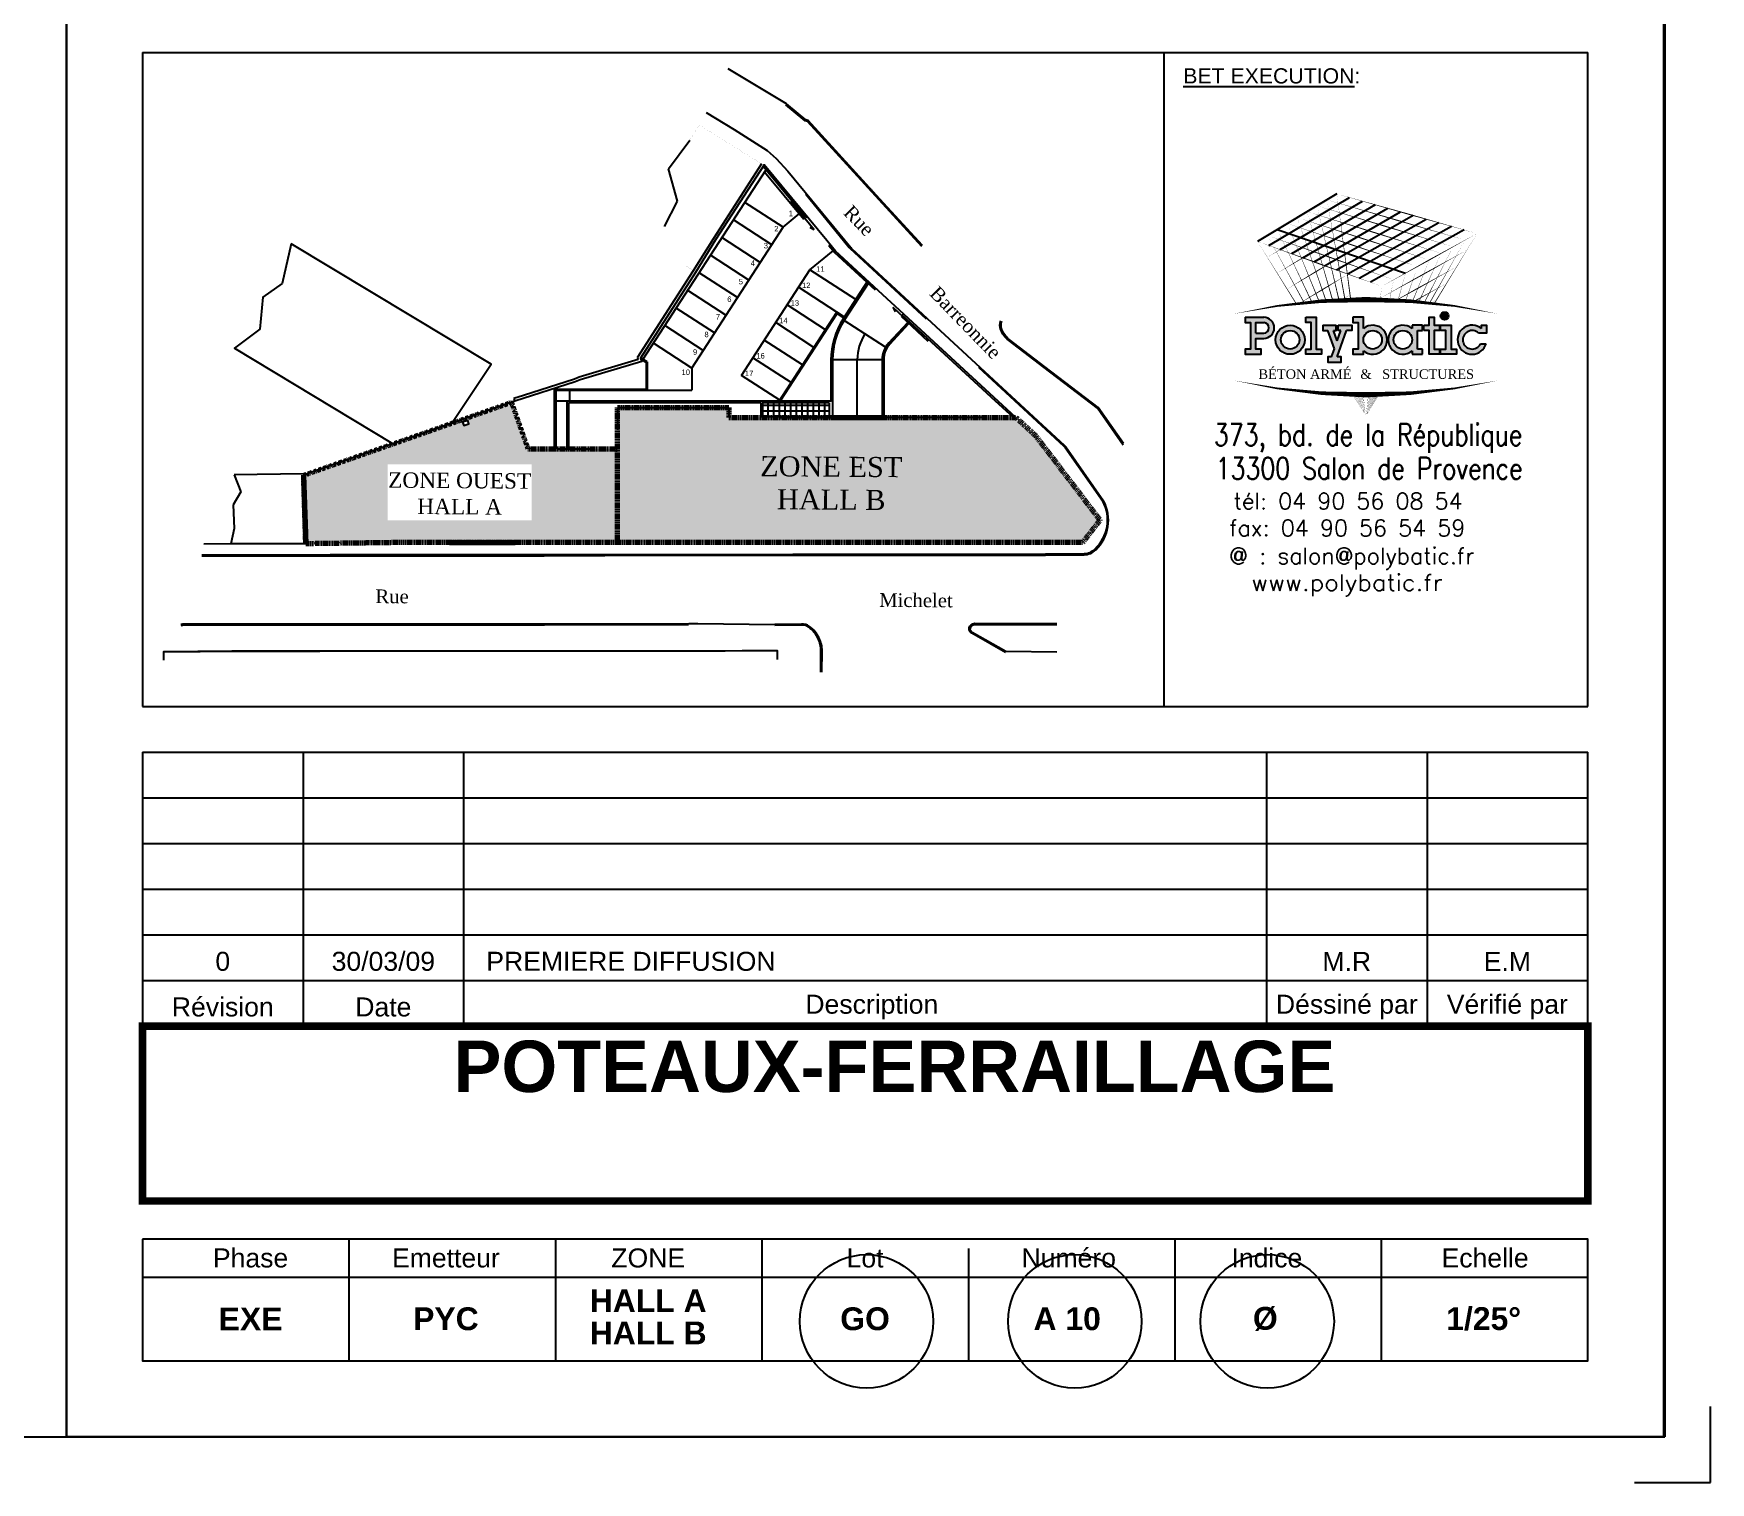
# Model space of a CAD drawing. Extents: x -12912 to 27386, y 1818 to 8189.
# Drawn here: x -11912.3 to -11516.5, y 3476.9 to 3818.9 of the extents above; entities that cross this region are included whole.
import ezdxf
from ezdxf.enums import TextEntityAlignment as Align

# ---------------------------------------------------------------- set-up
doc = ezdxf.new("R2010")
doc.units = 0
doc.header["$MEASUREMENT"] = 0
doc.linetypes.add('STRICHPUNKT2_S11', pattern=[0.9, 0.7, -0.1, 0, -0.1])
doc.layers.get('0').update_dxf_attribs({"linetype": 'CONTINUOUS'})
for name, color, linetype in [('g-bati', 9, 'CONTINUOUS'), ('g-cl', 6, 'CONTINUOUS'), ('g-gov', 1, 'CONTINUOUS'), ('g-gov bis', 1, 'CONTINUOUS'), ('g-tx', 7, 'CONTINUOUS'), ('GO-BÉTON-VU', 7, 'CONTINUOUS'), ('POLY-STR-CARTOUCHE', 7, 'CONTINUOUS'), ('PYC-GO-CARTOUCHE', 7, 'CONTINUOUS'), ('STR_POTEAUX', 1, 'CONTINUOUS'), ('T_bati', 7, 'CONTINUOUS'), ('T_LIN', 1, 'CONTINUOUS'), ('T_txt', 7, 'CONTINUOUS')]:
    doc.layers.add(name, color=color, linetype=linetype)
doc.layers.add('STR_AXES', color=4, linetype='STRICHPUNKT2_S11', lineweight=25)
doc.layers.add('STR_VOILES', color=6, linetype='CONTINUOUS', lineweight=70)
doc.styles.add('ARIAL', font='ARIAL.TTF')
doc.styles.add('POLYBATIC', font='TIMES.TTF')
doc.styles.add('SIMPLEX', font='SIMPLEX.SHX')
doc.styles.add('TimesNR', font='TIMES.TTF', dxfattribs={"oblique": 0.009})

# ---------------------------------------------------------------- blocks, each defined once
blk = doc.blocks.new('A$C492E529B')
h = blk.add_hatch(color=256)
h.paths.add_polyline_path([(-1.983, 0.1), (-2.083, 0.1), (-2.083, 0.3), (-1.933, 0.3, 1), (-1.933, 0.7), (-2.283, 0.7), (-2.283, 0.6), (-2.183, 0.6), (-2.183, 0.1), (-2.283, 0.1), (-2.283, 0), (-1.983, 0)])
h.paths.add_polyline_path([(-2.083, 0.4), (-2.083, 0.6), (-1.933, 0.6, -1), (-1.933, 0.4)], flags=16)
for color, points in [(256, [(-0.938, 0.7), (-1.138, 0.7), (-1.138, 0.6), (-1.038, 0.6), (-1.038, 0.1), (-1.138, 0.1), (-1.138, 0), (-0.838, 0), (-0.838, 0.1), (-0.938, 0.1)]), (256, [(1.393, 0.55), (1.292, 0.55), (1.292, 0.7), (1.193, 0.7), (1.193, 0.55), (1.093, 0.55), (1.093, 0.45), (1.193, 0.45), (1.193, 0), (1.393, 0), (1.393, 0.1), (1.292, 0.1), (1.292, 0.45), (1.393, 0.45)]), (140, [(1.413, 0.725, 1), (1.563, 0.725, 1)]), (256, [(-0.367, 0.45), (-0.268, 0.45), (-0.268, 0.55), (-0.523, 0.55), (-0.523, 0.45), (-0.473, 0.45), (-0.543, 0.253), (-0.612, 0.45), (-0.562, 0.45), (-0.562, 0.55), (-0.818, 0.55), (-0.818, 0.45), (-0.718, 0.45), (-0.595, 0.101), (-0.648, -0.05), (-0.718, -0.05), (-0.718, -0.15), (-0.468, -0.15), (-0.468, -0.05), (-0.543, -0.05)]), (256, [(1.613, 0.55), (1.413, 0.55), (1.413, 0.45), (1.513, 0.45), (1.513, 0.1), (1.413, 0.1), (1.413, 0), (1.712, 0), (1.712, 0.1), (1.613, 0.1)]), (256, [(2.13, 0.4), (2.283, 0.4), (2.283, 0.55), (2.183, 0.55), (2.183, 0.487, 3.359496), (2.272, 0.2), (2.166, 0.2, -3.125802)])]:
    blk.add_hatch(color=color).paths.add_polyline_path(points)
h = blk.add_hatch(color=256)
h.paths.add_polyline_path([(-0.047, 0.487), (-0.047, 0.7), (-0.248, 0.7), (-0.248, 0.6), (-0.147, 0.6), (-0.147, 0.1), (-0.248, 0.1), (-0.248, 0), (-0.047, 0), (-0.047, 0.063, 2.12132)])
h.paths.add_polyline_path([(-0.047, 0.275, -1), (0.303, 0.275, -1)], flags=16)
h = blk.add_hatch(color=256)
h.paths.add_polyline_path([(-1.158, 0.275, 1), (-1.708, 0.275, 1)])
h.paths.add_polyline_path([(-1.608, 0.275, -1), (-1.258, 0.275, -1)], flags=16)
h = blk.add_hatch(color=256)
h.paths.add_polyline_path([(1.073, 0.1), (0.973, 0.1), (0.973, 0.45), (1.073, 0.45), (1.073, 0.55), (0.873, 0.55), (0.873, 0.487, 2.12132), (0.873, 0.063), (0.873, 0), (1.073, 0)])
h.paths.add_polyline_path([(0.523, 0.275, -1), (0.873, 0.275, -1)], flags=16)
for p, q in [((-0.595, 0.101), (-0.718, 0.45)), ((-0.543, 0.253), (-0.612, 0.45)), ((-0.543, -0.05), (-0.367, 0.45)), ((-0.543, 0.253), (-0.473, 0.45)), ((0.873, 0.55), (0.873, 0.487)), ((1.073, 0.55), (0.873, 0.55)), ((0.973, 0.1), (0.973, 0.45)), ((0.973, 0.45), (1.073, 0.45)), ((1.073, 0.45), (1.073, 0.55)), ((-0.648, -0.05), (-0.595, 0.101)), ((0.873, 0.063), (0.873, 0)), ((1.073, 0.1), (0.973, 0.1)), ((1.073, 0), (1.073, 0.1)), ((2.166, 0.2), (2.272, 0.2)), ((0.873, 0), (1.073, 0))]:
    blk.add_line(p, q)
for points in [[(-2.283, 0.7), (-1.933, 0.7)], [(-2.283, 0.7), (-2.283, 0.6), (-2.183, 0.6), (-2.183, 0.1), (-2.283, 0.1), (-2.283, 0), (-1.983, 0), (-1.983, 0.1), (-2.083, 0.1), (-2.083, 0.3), (-1.933, 0.3)], [(-1.138, 0.7), (-0.938, 0.7), (-0.938, 0.1), (-0.838, 0.1), (-0.838, 0), (-1.138, 0), (-1.138, 0.1), (-1.038, 0.1), (-1.038, 0.6), (-1.138, 0.6), (-1.138, 0.7)], [(-0.248, 0.7), (-0.248, 0.6), (-0.147, 0.6), (-0.147, 0.1), (-0.248, 0.1), (-0.248, 0), (-0.047, 0), (-0.047, 0.063)], [(-0.047, 0.487), (-0.047, 0.7), (-0.248, 0.7)], [(1.093, 0.55), (1.193, 0.55), (1.193, 0.7), (1.292, 0.7), (1.292, 0.55), (1.393, 0.55), (1.393, 0.45), (1.292, 0.45), (1.292, 0.1), (1.393, 0.1), (1.393, 0), (1.193, 0), (1.193, 0.45), (1.093, 0.45)], [(-2.083, 0.4), (-2.083, 0.6), (-1.933, 0.6)], [(-2.083, 0.4), (-1.933, 0.4)], [(-0.818, 0.55), (-0.562, 0.55)], [(-0.818, 0.55), (-0.818, 0.45), (-0.718, 0.45)], [(-0.612, 0.45), (-0.562, 0.45), (-0.562, 0.55)], [(-0.523, 0.55), (-0.268, 0.55), (-0.268, 0.45), (-0.367, 0.45)], [(-0.473, 0.45), (-0.523, 0.45), (-0.523, 0.55)], [(1.093, 0.45), (1.093, 0.55)], [(1.413, 0.45), (1.413, 0.55), (1.613, 0.55), (1.613, 0.1), (1.712, 0.1), (1.712, 0), (1.413, 0), (1.413, 0.1), (1.513, 0.1), (1.513, 0.45), (1.413, 0.45)], [(2.183, 0.487), (2.183, 0.55), (2.283, 0.55), (2.283, 0.4), (2.13, 0.4)], [(-0.648, -0.05), (-0.718, -0.05), (-0.718, -0.15), (-0.468, -0.15), (-0.468, -0.05), (-0.543, -0.05)]]:
    blk.add_lwpolyline(points)
at = {"color": 140}
blk.add_circle((1.488, 0.725), 0.075, dxfattribs=at)
for centre, radius in [((-1.433, 0.275), 0.275), ((-1.433, 0.275), 0.175), ((0.128, 0.275), 0.175), ((0.698, 0.275), 0.175)]:
    blk.add_circle(centre, radius)
for centre, radius, start, end in [((-1.933, 0.5), 0.2, 270, 90), ((-1.933, 0.5), 0.1, 270, 90), ((0.128, 0.275), 0.275, 230.4788, 129.5212), ((0.698, 0.275), 0.275, 50.4788, 309.5212), ((2.008, 0.275), 0.275, 50.4788, 344.1734), ((2.008, 0.275), 0.175, 45.5847, 334.6231)]:
    blk.add_arc(centre, radius, start, end)
blk = doc.blocks.new('POLYBATIC')
at = {"color": 140}
for p, q in [((-0.43, 3.281), (-1.602, 2.578)), ((-1.435, 2.518), (-0.241, 3.228)), ((-1.268, 2.457), (-0.053, 3.175)), ((0.135, 3.121), (-1.101, 2.397)), ((-0.934, 2.337), (0.323, 3.068)), ((-0.767, 2.276), (0.511, 3.015)), ((-1.309, 2.754), (0.586, 2.109)), ((0.7, 2.962), (-0.6, 2.216)), ((-0.433, 2.156), (0.888, 2.908)), ((1.076, 2.855), (-0.266, 2.095)), ((-0.099, 2.035), (1.264, 2.802)), ((1.452, 2.749), (0.067, 1.974))]:
    blk.add_line(p, q, dxfattribs=at)
for points in [[(-1.016, 2.93, 0.0156, 0, 0), (-0.43, 3.281, 0, 0, 0)], [(-0.838, 2.873, 0.0156, 0, 0), (-0.241, 3.228, 0, 0, 0)], [(0.605, 2.988, 0.0156, 0, 0), (-0.43, 3.281, 0, 0, 0)], [(-0.225, 1.716, 0.0149, 0, 0), (-0.43, 3.281, 0, 0, 0)], [(-0.391, 2.983, 0, 0.0156, 0), (-0.923, 2.663, 0, 0, 0)], [(0.122, 2.71, 0.0156, 0, 0), (-0.869, 3.018, 0, 0, 0)], [(-0.491, 1.706, 0.0136, 0, 0), (-0.869, 3.018, 0, 0, 0)], [(0.283, 2.803, 0.0156, 0, 0), (-0.723, 3.105, 0, 0, 0)], [(-0.398, 1.71, 0.014, 0, 0), (-0.723, 3.105, 0, 0, 0)], [(-0.661, 2.816, 0.0156, 0, 0), (-0.053, 3.175, 0, 0, 0)], [(0.444, 2.896, 0.0156, 0, 0), (-0.576, 3.193, 0, 0, 0)], [(-0.309, 1.714, 0.0145, 0, 0), (-0.576, 3.193, 0, 0, 0)], [(-0.483, 2.759, 0.0156, 0, 0), (0.135, 3.121, 0, 0, 0)], [(-0.305, 2.702, 0.0156, 0, 0), (0.323, 3.068, 0, 0, 0)], [(-0.128, 2.646, 0.0156, 0, 0), (0.511, 3.015, 0, 0, 0)], [(1.641, 2.695, 0, 0.0156, 0), (0.605, 2.988, 0, 0, 0)], [(-1.602, 2.578, 0, 0.0156, 0), (-1.016, 2.93, 0, 0, 0)], [(-1.435, 2.518, 0, 0.0156, 0), (-0.838, 2.873, 0, 0, 0)], [(-0.361, 2.432, 0.0156, 0, 0), (-1.309, 2.754, 0, 0, 0)], [(-0.8, 1.684, 0.0121, 0, 0), (-1.309, 2.754, 0, 0, 0)], [(-1.268, 2.457, 0, 0.0156, 0), (-0.661, 2.816, 0, 0, 0)], [(-0.2, 2.524, 0.0156, 0, 0), (-1.162, 2.842, 0, 0, 0)], [(-0.692, 1.693, 0.0126, 0, 0), (-1.162, 2.842, 0, 0, 0)], [(-1.101, 2.397, 0, 0.0156, 0), (-0.483, 2.759, 0, 0, 0)], [(-0.039, 2.617, 0.0156, 0, 0), (-1.016, 2.93, 0, 0, 0)], [(-0.589, 1.7, 0.0131, 0, 0), (-1.016, 2.93, 0, 0, 0)], [(0.05, 2.589, 0.0156, 0, 0), (0.7, 2.962, 0, 0, 0)], [(0.227, 2.532, 0.0156, 0, 0), (0.888, 2.908, 0, 0, 0)], [(1.289, 2.5, 0, 0.0156, 0), (0.283, 2.803, 0, 0, 0)], [(0.405, 2.475, 0.0156, 0, 0), (1.076, 2.855, 0, 0, 0)], [(1.465, 2.598, 0, 0.0156, 0), (0.444, 2.896, 0, 0, 0)], [(0.582, 2.418, 0.0156, 0, 0), (1.264, 2.802, 0, 0, 0)], [(0.76, 2.362, 0.0156, 0, 0), (1.452, 2.749, 0, 0, 0)], [(-0.684, 2.246, 0.0156, 0, 0), (-1.602, 2.578, 0, 0, 0)], [(-1.031, 1.66, 0.0111, 0, 0), (-1.602, 2.578, 0, 0, 0)], [(-1.456, 2.344, 0, 0.0156, 0), (-0.923, 2.663, 0, 0, 0)], [(-0.522, 2.339, 0.0156, 0, 0), (-1.455, 2.666, 0, 0, 0)], [(-0.913, 1.673, 0.0116, 0, 0), (-1.455, 2.666, 0, 0, 0)], [(-0.934, 2.337, 0, 0.0156, 0), (-0.305, 2.702, 0, 0, 0)], [(-0.352, 2.685, 0, 0.0156, 0), (-0.831, 2.397, 0, 0, 0)], [(-0.767, 2.276, 0, 0.0156, 0), (-0.128, 2.646, 0, 0, 0)], [(-0.6, 2.216, 0, 0.0156, 0), (0.05, 2.589, 0, 0, 0)], [(-0.433, 2.156, 0, 0.0156, 0), (0.227, 2.532, 0, 0, 0)], [(-0.266, 2.095, 0, 0.0156, 0), (0.405, 2.475, 0, 0, 0)], [(0.762, 2.207, 0, 0.0156, 0), (-0.2, 2.524, 0, 0, 0)], [(0.937, 2.305, 0, 0.0156, 0), (-0.039, 2.617, 0, 0, 0)], [(1.113, 2.402, 0, 0.0156, 0), (0.122, 2.71, 0, 0, 0)], [(0.865, 1.678, 0.0103, 0, 0), (1.289, 2.5, 0, 0, 0)], [(0.937, 2.305, 0.0156, 0, 0), (1.641, 2.695, 0, 0, 0)], [(0.942, 1.67, 0.0112, 0, 0), (1.465, 2.598, 0, 0, 0)], [(1.012, 1.663, 0.012, 0, 0), (1.641, 2.695, 0, 0, 0)], [(-1.31, 2.109, 0, 0.0156, 0), (-0.831, 2.397, 0, 0, 0)], [(-0.312, 2.386, 0, 0.0156, 0), (-0.739, 2.131, 0, 0, 0)], [(0.234, 1.914, 0, 0.0156, 0), (-0.684, 2.246, 0, 0, 0)], [(0.41, 2.012, 0, 0.0156, 0), (-0.522, 2.339, 0, 0, 0)], [(0.586, 2.109, 0, 0.0156, 0), (-0.361, 2.432, 0, 0, 0)], [(-0.099, 2.035, 0, 0.0156, 0), (0.582, 2.418, 0, 0, 0)], [(0.067, 1.974, 0, 0.0156, 0), (0.76, 2.362, 0, 0, 0)], [(0.234, 1.914, 0, 0.0156, 0), (0.937, 2.305, 0, 0, 0)], [(0.689, 1.693, 0.0083, 0, 0), (0.937, 2.305, 0, 0, 0)], [(0.781, 1.685, 0.00933, 0, 0), (1.113, 2.402, 0, 0, 0)], [(0.852, 2.095, 0.0156, 0, 0), (1.491, 2.45, 0, 0, 0)], [(-1.165, 1.875, 0, 0.0156, 0), (-0.739, 2.131, 0, 0, 0)], [(-0.273, 2.088, 0, 0.0156, 0), (-0.646, 1.864, 0, 0, 0)], [(0.213, 1.74, 0, 0.0156, 0), (0.852, 2.095, 0, 0, 0)], [(0.349, 1.712, 0.00465, 0, 0), (0.41, 2.012, 0, 0, 0)], [(0.474, 1.706, 0.00597, 0, 0), (0.586, 2.109, 0, 0, 0)], [(0.587, 1.7, 0.00718, 0, 0), (0.762, 2.207, 0, 0, 0)], [(0.765, 1.884, 0.0156, 0, 0), (1.342, 2.205, 0, 0, 0)], [(-1.953, 1.508, 0, 0.0781, -0.053843), (0, 1.719, 0, 0, 0)], [(-1.019, 1.641, 0, 0.0156, 0), (-0.646, 1.864, 0, 0, 0)], [(-0.234, 1.79, 0, 0.00638, 0), (-0.365, 1.711, 0, 0.00638, 0)], [(1.953, 1.508, 0, 0.0781, 0.053843), (0, 1.719, 0, 0, 0)], [(0.21, 1.716, 0.00323, 0, 0), (0.234, 1.914, 0, 0, 0)], [(0.447, 1.708, 0.00693, 0.0156, 0), (0.767, 1.886, 0, 0, 0)], [(0.68, 1.675, 0.0156, 0, 0), (1.193, 1.96, 0, 0, 0)], [(0.96, 1.668, 0.00293, 0, 0), (1.044, 1.715, 0, 0, 0)], [(-1.953, 0.523, 0, 0.0781, 0.053843), (0, 0.312, 0, 0, 0)], [(1.953, 0.523, 0, 0.0781, -0.053843), (0, 0.312, 0, 0, 0)], [(0, 0, 0, 0.00381, 0), (-0.195, 0.315, 0, 0.00381, 0)], [(0, 0, 0, 0.00368, 0), (-0.171, 0.314, 0, 0.00368, 0)], [(0, 0, 0, 0.00356, 0), (-0.149, 0.314, 0, 0.00356, 0)], [(0, 0, 0, 0.00345, 0), (-0.128, 0.313, 0, 0.00345, 0)], [(0, 0, 0, 0.00334, 0), (-0.109, 0.313, 0, 0.00334, 0)], [(0, 0, 0, 0.00324, 0), (-0.09, 0.313, 0, 0.00324, 0)], [(0, 0, 0, 0.00315, 0), (-0.073, 0.313, 0, 0.00315, 0)], [(0, 0, 0, 0.00306, 0), (-0.056, 0.313, 0, 0.00306, 0)], [(0, 0, 0, 0.00306, 0), (-0.056, 0.313, 0, 0.00306, 0)], [(0, 0, 0, 0.00298, 0), (-0.041, 0.313, 0, 0.00298, 0)], [(0, 0, 0, 0.0051, 0), (0.038, 0.313, 0, 0.0051, 0)], [(0, 0, 0, 0.00425, 0), (0.127, 0.313, 0, 0.00425, 0)], [(0, 0, 0, 0.00408, 0), (0.145, 0.314, 0, 0.00408, 0)], [(0, 0, 0, 0.00392, 0), (0.162, 0.314, 0, 0.00392, 0)], [(0, 0, 0, 0.00378, 0), (0.177, 0.314, 0, 0.00378, 0)], [(0, 0, 0, 0.00365, 0), (0.191, 0.315, 0, 0.00365, 0)], [(0, 0, 0, 0.00486, 0), (0.064, 0.313, 0, 0.00486, 0)], [(0, 0, 0, 0.00464, 0), (0.087, 0.313, 0, 0.00464, 0)], [(0, 0, 0, 0.00443, 0), (0.108, 0.313, 0, 0.00443, 0)]]:
    blk.add_lwpolyline(points, format="xyseb", dxfattribs=at)
at = {"color": 5, "xscale": 0.78125, "yscale": 0.78125, "zscale": 0.78125}
blk.add_blockref('A$C492E529B', (0, 0.91), dxfattribs=at)
at = {"lineweight": 60, "style": 'POLYBATIC'}
for s, p in [('BÉTON ARMÉ', (-1.587, 0.547)), ('STRUCTURES', (0.24, 0.547))]:
    blk.add_text(s, height=0.1406, dxfattribs=at).set_placement(p)
at = {"color": 140, "style": 'POLYBATIC'}
blk.add_text('&', height=0.141, dxfattribs=at).set_placement((0, 0.547), align=Align.CENTER)
blk = doc.blocks.new('GeoTraiV')
blk.add_line((0, -1), (0, 0))

msp = doc.modelspace()

# ---------------------------------------------------------------- hatches: boundary and pattern name
h = msp.add_hatch(color=253)
h.paths.add_polyline_path([(-11799.495, 3731.871), (-11848.143, 3714.792), (-11848.526, 3714.658), (-11848.022, 3698.476), (-11825.526, 3698.768), (-11814.13, 3698.778), (-11814.13, 3698.783), (-11798.584, 3698.792), (-11798.577, 3698.792), (-11774.437, 3698.784), (-11774.432, 3720.854), (-11780.483, 3720.854), (-11780.483, 3720.854), (-11788.675, 3720.854), (-11788.675, 3720.854), (-11795.611, 3720.854)])
h.paths.add_polyline_path([(-11794.74, 3717.258), (-11794.74, 3703.993), (-11828.714, 3703.993), (-11828.714, 3717.258)], flags=16)
h.paths.add_polyline_path([(-11809.525, 3726.795), (-11810.745, 3726.369), (-11811.029, 3727.182), (-11809.81, 3727.611)], flags=16)
h = msp.add_hatch(color=253)
h.paths.add_polyline_path([(-11748.221, 3728.306), (-11748.221, 3730.613), (-11774.429, 3730.613), (-11774.437, 3698.784), (-11664.693, 3698.748), (-11660.606, 3704.077), (-11675.787, 3723.994), (-11680.46, 3728.306), (-11680.46, 3728.305), (-11680.46, 3728.306), (-11687.517, 3728.306), (-11687.517, 3728.305), (-11711.643, 3728.305), (-11724.073, 3728.305), (-11724.073, 3728.306), (-11724.116, 3728.306), (-11724.116, 3728.305), (-11736.158, 3728.305), (-11736.158, 3728.306)])
h.paths.add_polyline_path([(-11737.748, 3705.464), (-11710.341, 3705.262), (-11710.289, 3712.366), (-11737.695, 3712.568)], flags=24)
h.paths.add_polyline_path([(-11741.655, 3713.168), (-11706.435, 3712.909), (-11706.382, 3720.166), (-11741.602, 3720.426)], flags=24)
at = {"layer": 'g-gov', "linetype": 'Continuous', "ltscale": 0.05}
h = msp.add_hatch(dxfattribs=at)
h.set_pattern_fill('NET', color=256, scale=0.42006, style=0)
h.set_pattern_definition([(0, (-11897.598, 4121.9379), (0, 1.3336897), []), (90, (-11897.598, 4121.9379), (-1.3336897, 8e-17), [])])
h.paths.add_polyline_path([(-11737.016, 3731.707), (-11740.247, 3731.707), (-11740.247, 3728.305), (-11736.158, 3728.305), (-11724.504, 3728.305), (-11724.504, 3731.707)])

# ---------------------------------------------------------------- linework, layer by layer
at = {"color": 0}
for p, q in [((-11886.564, 3814.416), (-11545.489, 3814.416)), ((-11886.564, 3814.416), (-11784.466, 3814.416)), ((-11645.536, 3814.416), (-11645.536, 3660.035)), ((-11886.564, 3660.035), (-11545.489, 3660.035)), ((-11886.564, 3649.264), (-11545.489, 3649.264)), ((-11848.669, 3649.264), (-11848.669, 3584.64)), ((-11810.773, 3649.264), (-11810.773, 3584.64)), ((-11621.298, 3649.264), (-11621.298, 3584.64)), ((-11583.403, 3649.264), (-11583.403, 3584.64)), ((-11886.564, 3638.494), (-11545.489, 3638.494)), ((-11886.564, 3627.723), (-11545.489, 3627.723)), ((-11886.564, 3616.952), (-11545.489, 3616.952)), ((-11886.564, 3606.181), (-11545.489, 3606.181)), ((-11886.564, 3595.411), (-11545.489, 3595.411)), ((-11886.564, 3584.64), (-11545.489, 3584.64)), ((-11837.839, 3534.376), (-11837.839, 3505.654)), ((-11789.113, 3534.376), (-11789.113, 3505.654)), ((-11740.388, 3534.376), (-11740.388, 3505.654)), ((-11740.388, 3534.376), (-11740.388, 3505.654)), ((-11642.938, 3534.376), (-11642.938, 3505.654)), ((-11594.213, 3534.376), (-11594.213, 3505.654)), ((-11691.663, 3532.181), (-11691.663, 3505.654)), ((-11886.564, 3525.401), (-11545.489, 3525.401))]:
    msp.add_line(p, q, dxfattribs=at)
for p, q in [((-11516.524, 3476.925), (-11516.524, 3494.888)), ((-11516.524, 3476.925), (-11516.524, 3494.888)), ((-11516.524, 3476.925), (-11516.524, 3494.888)), ((-11516.524, 3476.925), (-11516.524, 3494.888)), ((-11516.524, 3476.925), (-11516.524, 3494.888)), ((-11516.524, 3476.925), (-11516.524, 3494.888)), ((-11516.524, 3476.925), (-11516.524, 3494.888)), ((-11516.524, 3476.925), (-11516.524, 3494.888)), ((-11516.524, 3476.925), (-11516.524, 3494.888)), ((-11516.524, 3476.925), (-11516.524, 3494.888)), ((-11534.487, 3476.925), (-11516.524, 3476.925))]:
    msp.add_line(p, q)
msp.add_lwpolyline([(-11527.538, 3487.703), (-11527.538, 4020.856), (-11904.515, 4020.856), (-11904.515, 3487.703)], close=True, dxfattribs=at)
for points in [[(-11886.564, 3814.416), (-11886.564, 3660.035)], [(-11886.564, 3814.416), (-11886.564, 3763.075)], [(-11545.489, 3660.035), (-11545.489, 3814.416)], [(-11886.564, 3543.352), (-11545.489, 3543.352), (-11545.489, 3649.264)], [(-11886.564, 3649.264), (-11886.564, 3543.352)], [(-11886.564, 3534.376), (-11886.564, 3505.654), (-11545.489, 3505.654), (-11545.489, 3534.376), (-11886.564, 3534.376)]]:
    msp.add_lwpolyline(points, dxfattribs=at)
at = {"ltscale": 2, "const_width": 1.795}
msp.add_lwpolyline([(-11886.564, 3584.64), (-11545.489, 3584.64), (-11545.489, 3543.352), (-11886.564, 3543.352)], close=True, dxfattribs=at)
at = {"layer": 'g-bati'}
for p, q in [((-11762.391, 3786.943), (-11757.42, 3793.764)), ((-11760.273, 3779.348), (-11762.391, 3786.943)), ((-11763.388, 3773.372), (-11760.273, 3779.348))]:
    msp.add_line(p, q, dxfattribs=at)
at = {"layer": 'g-cl'}
msp.add_line((-11751.561, 3748.251), (-11760.596, 3754.115), dxfattribs=at)
msp.add_line((-11751.561, 3748.251), (-11760.596, 3754.115), dxfattribs=at)
at = {"layer": 'g-gov'}
for p, q in [((-11739.752, 3786.233), (-11730.516, 3775.085)), ((-11728.048, 3772.588), (-11733.546, 3779.223)), ((-11728.048, 3772.588), (-11728.975, 3773.151)), ((-11709.506, 3754.301), (-11703.175, 3748.456)), ((-11709.506, 3754.301), (-11708.93, 3753.226)), ((-11707.551, 3752.16), (-11701.22, 3746.315)), ((-11711.195, 3744.897), (-11720.933, 3751.212)), ((-11712.031, 3741.918), (-11723.728, 3741.918)), ((-11717.869, 3728.305), (-11717.869, 3741.918)), ((-11788.998, 3734.938), (-11767.709, 3734.937)), ((-11788.998, 3734.723), (-11767.494, 3734.722)), ((-11681.032, 3728.305), (-11685.256, 3732.145)), ((-11680.46, 3728.305), (-11684.613, 3732.138)), ((-11736.158, 3728.305), (-11724.116, 3728.305)), ((-11848.543, 3714.975), (-11864.899, 3714.746)), ((-11864.899, 3714.746), (-11863.36, 3710.698)), ((-11863.36, 3710.698), (-11865.128, 3707.684)), ((-11865.128, 3707.684), (-11864.892, 3702.102)), ((-11864.892, 3702.102), (-11865.75, 3698.495)), ((-11865.75, 3698.495), (-11872.099, 3698.406)), ((-11848.016, 3698.476), (-11865.75, 3698.495))]:
    msp.add_line(p, q, dxfattribs=at)
at = {"layer": 'g-gov', "color": 3}
for p, q in [((-11798.735, 3732.138), (-11848.143, 3714.792)), ((-11774.429, 3730.613), (-11774.429, 3725.235)), ((-11774.429, 3730.613), (-11748.221, 3730.613)), ((-11748.221, 3730.613), (-11748.221, 3728.305)), ((-11687.517, 3728.305), (-11711.643, 3728.305))]:
    msp.add_line(p, q, dxfattribs=at)
at = {"layer": 'g-gov', "linetype": 'Continuous', "ltscale": 0.05}
for p, q in [((-11798.925, 3732.754), (-11798.729, 3732.139)), ((-11786.413, 3732.138), (-11788.998, 3732.138)), ((-11737.016, 3732.138), (-11740.247, 3732.138)), ((-11737.016, 3731.707), (-11737.016, 3732.138)), ((-11737.016, 3731.707), (-11740.247, 3731.707))]:
    msp.add_line(p, q, dxfattribs=at)
msp.add_lwpolyline([(-11796.658, 3733.49), (-11798.925, 3732.754)], dxfattribs=at)
at = {"layer": 'g-gov'}
msp.add_lwpolyline([(-11811.029, 3727.182), (-11810.745, 3726.369), (-11809.526, 3726.797), (-11809.81, 3727.611)], close=True, dxfattribs=at)
msp.add_lwpolyline([(-11811.029, 3727.182), (-11810.745, 3726.369), (-11809.525, 3726.795), (-11809.811, 3727.61), (-11811.029, 3727.182)], dxfattribs=at)
at = {"layer": 'g-gov', "color": 3}
msp.add_lwpolyline([(-11788.675, 3720.854), (-11780.483, 3720.854)], dxfattribs=at)
at = {"layer": 'g-gov'}
msp.add_arc((-11706.439, 3741.877), 11.43, 147.30457, 179.79229, dxfattribs=at)
at = {"layer": 'g-gov bis'}
for p, q in [((-11740.441, 3788.147), (-11751.835, 3770.536)), ((-11768.453, 3742.008), (-11739.484, 3786.645)), ((-11735.378, 3773.188), (-11744.413, 3779.051)), ((-11735.378, 3773.188), (-11731.563, 3776.349)), ((-11729.736, 3775.731), (-11730.08, 3775.446)), ((-11756.956, 3739.939), (-11735.378, 3773.188)), ((-11738.075, 3769.032), (-11747.11, 3774.895)), ((-11751.835, 3770.536), (-11756.605, 3762.87)), ((-11740.772, 3764.876), (-11749.807, 3770.739)), ((-11729.04, 3763.168), (-11723.584, 3767.643)), ((-11724.244, 3769.091), (-11724.587, 3768.807)), ((-11743.47, 3760.72), (-11752.505, 3766.583)), ((-11756.605, 3762.87), (-11769.791, 3742.378)), ((-11746.167, 3756.564), (-11755.202, 3762.427)), ((-11745.224, 3738.232), (-11729.04, 3763.168)), ((-11718.199, 3756.132), (-11729.04, 3763.168)), ((-11721.244, 3751.444), (-11715.364, 3760.512)), ((-11720.933, 3751.212), (-11715.075, 3760.245)), ((-11748.864, 3752.407), (-11757.899, 3758.271)), ((-11720.899, 3751.978), (-11731.738, 3759.012)), ((-11751.561, 3748.251), (-11760.596, 3754.115)), ((-11736.339, 3732.138), (-11722.703, 3753.149)), ((-11736.082, 3732.138), (-11722.639, 3752.851)), ((-11725.4, 3748.993), (-11734.435, 3754.856)), ((-11721.016, 3751.797), (-11722.639, 3752.851)), ((-11706.981, 3752.777), (-11707.274, 3752.46)), ((-11754.259, 3744.095), (-11763.293, 3749.959)), ((-11728.097, 3744.837), (-11737.132, 3750.7)), ((-11710.464, 3745.869), (-11705.982, 3750.711)), ((-11710.18, 3745.606), (-11705.697, 3750.448)), ((-11756.956, 3739.939), (-11765.991, 3745.803)), ((-11730.794, 3740.68), (-11739.829, 3746.544)), ((-11769.597, 3741.941), (-11783.489, 3737.785)), ((-11769.791, 3742.378), (-11769.597, 3741.941)), ((-11767.492, 3741.384), (-11769.027, 3742.38)), ((-11767.707, 3741.267), (-11768.958, 3742.079)), ((-11767.707, 3741.267), (-11767.709, 3734.937)), ((-11767.492, 3741.384), (-11767.494, 3734.722)), ((-11756.947, 3739.965), (-11756.95, 3734.722)), ((-11733.492, 3736.524), (-11742.526, 3742.388)), ((-11723.728, 3741.918), (-11723.728, 3728.305)), ((-11712.031, 3741.918), (-11712.031, 3728.305)), ((-11711.643, 3741.935), (-11711.643, 3737.107)), ((-11784.635, 3737.316), (-11796.658, 3733.49)), ((-11783.489, 3737.785), (-11784.635, 3737.316)), ((-11736.189, 3732.368), (-11745.224, 3738.232)), ((-11711.643, 3737.107), (-11711.643, 3728.305)), ((-11789.385, 3735.127), (-11789.385, 3720.854)), ((-11788.998, 3735.25), (-11788.998, 3720.854)), ((-11740.247, 3732.138), (-11786.413, 3732.138)), ((-11786.413, 3732.138), (-11786.413, 3720.854)), ((-11785.766, 3734.723), (-11785.766, 3732.138)), ((-11767.494, 3734.722), (-11756.95, 3734.722)), ((-11740.247, 3732.138), (-11740.247, 3728.305)), ((-11724.116, 3732.138), (-11737.016, 3732.138)), ((-11786.024, 3731.707), (-11786.028, 3720.851)), ((-11740.635, 3731.707), (-11786.024, 3731.707)), ((-11740.635, 3731.707), (-11740.635, 3728.305)), ((-11724.504, 3731.707), (-11737.016, 3731.707)), ((-11724.504, 3731.707), (-11724.504, 3728.305))]:
    msp.add_line(p, q, dxfattribs=at)
for points in [[(-11684.613, 3732.138), (-11722.975, 3767.534), (-11725.026, 3770.05), (-11739.832, 3787.908), (-11751.295, 3770.189), (-11756.065, 3762.524), (-11769.065, 3742.321), (-11768.715, 3741.531), (-11783.279, 3737.174), (-11784.42, 3736.707), (-11798.729, 3732.139)], [(-11730.08, 3775.446), (-11740.077, 3787.529)], [(-11713.606, 3758.303), (-11723.288, 3767.237), (-11724.587, 3768.807)], [(-11685.256, 3732.145), (-11707.274, 3752.46)]]:
    msp.add_lwpolyline(points, dxfattribs=at)
msp.add_lwpolyline([(-11851.484, 3769.28), (-11853.638, 3759.898), (-11858.185, 3756.69), (-11858.874, 3749.15), (-11864.833, 3744.628), (-11827.545, 3722.161), (-11813.574, 3726.966), (-11804.287, 3740.843)], close=True, dxfattribs=at)
for centre, radius, start, end in [((-11706.107, 3741.686), 18.01, 147.1908, 179.2599), ((-11706.106, 3741.685), 17.624, 147.27734, 179.24267), ((-11706.152, 3741.872), 5.88, 137.17682, 179.55319), ((-11706.152, 3741.872), 5.492, 137.17465, 179.35221)]:
    msp.add_arc(centre, radius, start, end, dxfattribs=at)
at = {"layer": 'GO-BÉTON-VU', "color": 3, "lineweight": -3}
for centre in [(-11715.688, 3514.95), (-11666.542, 3514.95), (-11621.112, 3514.95)]:
    msp.add_circle(centre, 15.745, dxfattribs=at)
at = {"layer": 'POLY-STR-CARTOUCHE'}
for p, q in [((-11904.515, 4021.19), (-11904.515, 3487.703)), ((-11904.515, 3487.703), (-11904.515, 4021.19)), ((-11527.302, 3487.703), (-11527.302, 4021.19)), ((-11527.302, 4021.19), (-11527.302, 3487.703)), ((-11904.515, 3487.703), (-11527.302, 3487.703)), ((-11527.302, 3487.703), (-11904.515, 3487.703))]:
    msp.add_line(p, q, dxfattribs=at)
msp.add_lwpolyline([(-11904.515, 4021.19), (-12281.728, 4021.19), (-12281.728, 3487.703), (-11904.515, 3487.703)], close=True, dxfattribs=at)
at = {"layer": 'STR_AXES', "lineweight": 100, "ltscale": 0.05}
for p, q in [((-11848.526, 3714.658), (-11799.495, 3731.871)), ((-11799.495, 3731.871), (-11795.611, 3720.854)), ((-11774.437, 3698.784), (-11774.429, 3730.613)), ((-11774.429, 3730.613), (-11748.221, 3730.613)), ((-11748.221, 3730.613), (-11748.221, 3728.306)), ((-11748.221, 3728.306), (-11680.46, 3728.306)), ((-11680.46, 3728.306), (-11675.787, 3723.994)), ((-11795.611, 3720.854), (-11774.429, 3720.854)), ((-11675.787, 3723.994), (-11660.606, 3704.077)), ((-11848.022, 3698.476), (-11848.526, 3714.658)), ((-11660.606, 3704.077), (-11664.693, 3698.748)), ((-11825.526, 3698.768), (-11848.022, 3698.476)), ((-11798.577, 3698.792), (-11825.526, 3698.768)), ((-11664.693, 3698.748), (-11798.577, 3698.792))]:
    msp.add_line(p, q, dxfattribs=at)
at = {"layer": 'STR_POTEAUX'}
msp.add_lwpolyline([(-11724.116, 3741.918), (-11724.116, 3732.138), (-11735.4, 3732.138), (-11736.082, 3732.138), (-11722.639, 3752.851), (-11721.016, 3751.797), (-11721.244, 3751.444)], dxfattribs=at)
at = {"layer": 'STR_VOILES'}
for p, q in [((-11724.073, 3728.305), (-11711.643, 3728.305)), ((-11848.526, 3714.658), (-11848.143, 3714.792)), ((-11848.526, 3714.658), (-11848.022, 3698.476)), ((-11814.13, 3698.783), (-11798.584, 3698.792))]:
    msp.add_line(p, q, dxfattribs=at)
at = {"layer": 'T_bati', "const_width": 0.0108}
for points in [[(-11757.42, 3793.764), (-11755.156, 3797.304), (-11739.934, 3787.831), (-11739.9, 3787.79)], [(-11751.244, 3770.096), (-11751.324, 3770.193), (-11756.125, 3762.678), (-11759.624, 3765.007)]]:
    msp.add_lwpolyline(points, dxfattribs=at)
at = {"layer": 'T_LIN', "linetype": 'Continuous', "flags": 128}
msp.add_lwpolyline([(-11702.449, 3768.853), (-11712.529, 3779.831), (-11729.456, 3798.37), (-11730.022, 3798.555), (-11734.576, 3802.324), (-11748.321, 3810.561)], dxfattribs=at)
for points in [[(-11753.546, 3800.271), (-11746.933, 3796.219), (-11739.163, 3791.298), (-11737.015, 3789.404), (-11734.252, 3786.448), (-11719.411, 3768.365, 0.0342731), (-11719.209, 3768.15), (-11668.957, 3721.662, -0.0530298), (-11668.657, 3721.319), (-11659.741, 3708.627)], [(-11730.018, 3780.956), (-11719.799, 3768.431, 0.0342731), (-11719.597, 3768.216), (-11701.601, 3751.568)], [(-11655.05, 3722.149), (-11661.019, 3730.646), (-11673.611, 3740.27), (-11682.017, 3746.711, -0.1399297), (-11683.769, 3749.07, -0.1930532), (-11683.73, 3750.979)], [(-11689.267, 3740.158), (-11669.103, 3721.504, -0.0530298), (-11668.833, 3721.195), (-11659.925, 3708.513)], [(-11872.55, 3695.868), (-11842.262, 3695.907, -0.0001534), (-11842.262, 3695.907), (-11829.18, 3695.916, -0.000123), (-11829.18, 3695.916), (-11791.802, 3695.922), (-11777.485, 3695.948), (-11733.085, 3696.054), (-11726.682, 3696.053), (-11673.457, 3696.069), (-11664.359, 3696.143, 0.2005658), (-11661.796, 3697.239, 0.2005658)], [(-11877.402, 3679.224, -0.1031046), (-11876.673, 3679.31), (-11851.458, 3679.336), (-11818.922, 3679.342, 0.00004), (-11818.922, 3679.342), (-11791.651, 3679.351), (-11757.683, 3679.423)], [(-11877.402, 3679.224, -0.1031046), (-11876.673, 3679.31), (-11851.458, 3679.336), (-11818.922, 3679.342, 0.00004), (-11818.922, 3679.342), (-11791.651, 3679.351), (-11757.683, 3679.423)], [(-11726.467, 3668.146), (-11726.443, 3673.14, 0.1119863), (-11727.093, 3676.074, 0.1236642), (-11729.312, 3678.777, 0.1833705), (-11731.028, 3679.261), (-11737.32, 3679.172)], [(-11670.803, 3672.896), (-11682.803, 3673.076), (-11690.734, 3677.57, -0.324653), (-11691.182, 3678.555, -0.3267772), (-11690.195, 3679.454), (-11670.803, 3679.398)]]:
    msp.add_lwpolyline(points, format="xyb", dxfattribs=at)
at = {"layer": 'T_LIN'}
for points in [[(-11702.622, 3768.66), (-11712.72, 3779.656), (-11729.601, 3798.145), (-11730.149, 3798.325), (-11734.726, 3802.112)], [(-11736.724, 3671.18), (-11736.711, 3673.206), (-11745.074, 3673.191), (-11865.461, 3673.091), (-11881.62, 3672.957), (-11881.624, 3671.02)]]:
    msp.add_lwpolyline(points, dxfattribs=at)
for points in [[(-11655.095, 3721.762), (-11661.208, 3730.465), (-11673.768, 3740.065), (-11682.174, 3746.506, -0.1399297), (-11684.011, 3748.979, -0.1930532), (-11683.968, 3751.08)], [(-11872.549, 3695.61), (-11842.262, 3695.648), (-11829.18, 3695.657), (-11791.801, 3695.664), (-11777.484, 3695.689), (-11733.085, 3695.795), (-11726.682, 3695.795), (-11673.456, 3695.81), (-11664.357, 3695.884, 0.2005658), (-11661.611, 3697.058, 0.2005658)], [(-11877.484, 3679.469, -0.101654), (-11876.663, 3679.569), (-11851.458, 3679.594), (-11818.922, 3679.6), (-11791.652, 3679.609), (-11757.662, 3679.681), (-11755.524, 3679.639), (-11737.323, 3679.431)], [(-11726.209, 3668.145), (-11726.184, 3673.138, 0.1119863), (-11726.86, 3676.185, 0.1236642), (-11729.158, 3678.985, 0.1824576), (-11731.041, 3679.519), (-11737.323, 3679.431)], [(-11682.873, 3672.818), (-11690.861, 3677.345, -0.324653), (-11691.436, 3678.607, -0.3297557), (-11690.207, 3679.713), (-11670.803, 3679.657)]]:
    msp.add_lwpolyline(points, format="xyb", dxfattribs=at)
at = {"layer": 'T_LIN', "linetype": 'Continuous'}
for points in [[(-11661.796, 3697.239, 0.341113), (-11659.93, 3708.523, 0.3208159)], [(-11661.611, 3697.058, 0.3371595), (-11659.741, 3708.627, -1.1837217)]]:
    msp.add_lwpolyline(points, format="xyb", dxfattribs=at)
at = {"layer": 'T_LIN', "const_width": 0.215}
msp.add_lwpolyline([(-11736.832, 3671.181), (-11736.82, 3673.098), (-11745.074, 3673.083, -0.0002353), (-11745.074, 3673.083), (-11865.461, 3672.984), (-11881.512, 3672.851), (-11881.517, 3671.02)], format="xyb", dxfattribs=at)

# ---------------------------------------------------------------- block references
at = {"xscale": 15.97277183306869, "yscale": 15.97277183306869, "zscale": 15.9727718329376}
msp.add_blockref('POLYBATIC', (-11597.835, 3728.658), dxfattribs=at)
at = {"layer": 'T_LIN', "xscale": 0.2584983049356945, "yscale": 0.2584983048145659, "zscale": 0.2584983050897759, "rotation": 194.70825327041}
msp.add_blockref('GeoTraiV', (-11714.429, 3781.805), dxfattribs=at)

# ---------------------------------------------------------------- texts
at = {"color": 0, "style": 'ARIAL'}
for s, insert, char_height, width, attachment_point in [('{\\LBET EXECUTION}:', (-11640.937, 3808.886), 3.59025, 64.69961, 4), ('0', (-11867.616, 3599.898), 4.488, 33.23624, 5), ('30/03/09', (-11829.721, 3599.898), 4.4878, 33.23624, 5), ('PREMIERE DIFFUSION', (-11805.423, 3599.898), 4.48782, 92.05756, 4), ('M.R', (-11602.35, 3599.898), 4.4878, 33.23624, 5), ('E.M', (-11564.455, 3599.898), 4.4878, 33.23624, 5), ('Révision', (-11867.616, 3589.128), 4.4878, 33.23624, 5), ('Date', (-11829.721, 3589.128), 4.4878, 33.23624, 5), ('Description', (-11714.441, 3589.128), 4.48782, 33.23624, 5), ('Déssiné par', (-11602.35, 3589.128), 4.48782, 33.23624, 5), ('Vérifié par', (-11564.455, 3589.128), 4.48782, 33.23624, 5), ('{\\fArial|b1|i0|c204|p34; POTEAUX-FERRAILLAGE    }', (-11711.465, 3575.061), 12.13506, 529.93956, 5), ('Phase', (-11861.053, 3529.888), 4.4878, 33.2363, 5), ('Emetteur', (-11814.954, 3529.888), 4.4878, 33.23624, 5), ('ZONE', (-11767.214, 3529.888), 4.4878, 33.23624, 5), ('Lot', (-11716.036, 3529.888), 4.4878, 33.23624, 5), ('Numéro', (-11667.967, 3529.888), 4.4878, 33.23624, 5), ('Indice', (-11621.212, 3529.888), 4.4878, 33.23624, 5), ('Echelle', (-11569.706, 3529.888), 4.4878, 33.23624, 5), ('{\\fArial|b1|i0|c0|p34;HALL A}', (-11767.214, 3519.813), 5.38538, 33.23624, 5), ('{\\fArial|b1|i0|c0|p34;PYC}', (-11814.954, 3515.527), 5.38538, 33.23624, 5), ('{\\fArial|b1|i0|c0|p34;GO}', (-11716.036, 3515.527), 5.38538, 33.23624, 5), ('{\\fArial|b1|i0|c0|p34;A 10}', (-11668.333, 3515.527), 5.38538, 33.23624, 5), ('{\\fArial|b1|i0|c0|p34;Ø}', (-11621.578, 3515.527), 5.38538, 33.23624, 5), ('{\\fArial|b1|i0|c204|p34;1/25°}', (-11570.054, 3515.527), 5.38538, 33.23624, 5), ('{\\fArial|b1|i0|c204|p34;EXE}', (-11861.053, 3515.527), 5.38538, 33.23624, 5), ('{\\fArial|b1|i0|c204|p34;HALL B}', (-11767.214, 3512.223), 5.38538, 33.23624, 5)]:
    msp.add_mtext(s, dxfattribs=dict(at, insert=insert, char_height=char_height, width=width, attachment_point=attachment_point))
at = {"layer": 'g-tx'}
for s, height, p in [('1', 1.292, (-11734.063, 3775.798)), ('2', 1.292, (-11737.464, 3772.201)), ('3', 1.292, (-11739.934, 3768.197)), ('4', 1.292, (-11743.034, 3764.071)), ('11', 1.2925, (-11727.586, 3762.671)), ('5', 1.292, (-11745.849, 3759.706)), ('12', 1.2925, (-11730.904, 3758.825)), ('6', 1.292, (-11748.546, 3755.55)), ('13', 1.2925, (-11733.601, 3754.669)), ('7', 1.292, (-11751.243, 3751.394)), ('14', 1.2925, (-11736.298, 3750.513)), ('8', 1.292, (-11753.94, 3747.238)), ('9', 1.292, (-11756.638, 3743.082)), ('16', 1.2925, (-11741.693, 3742.201)), ('10', 1.2925, (-11759.335, 3738.317)), ('17', 1.2925, (-11744.39, 3738.045))]:
    msp.add_text(s, height=height, rotation=359.98096, dxfattribs=at).set_placement(p)
at = {"layer": 'PYC-GO-CARTOUCHE', "color": 7, "style": 'SIMPLEX'}
for s, height, width, p in [('373, bd. de la République', 5.12706, 0.8, (-11633.717, 3721.627)), ('13300 Salon de Provence', 5.12706, 0.8, (-11633.288, 3713.701)), ('www.polybatic.fr', 3.8453, 1.1, (-11624.877, 3687.401))]:
    msp.add_text(s, height=height, dxfattribs=dict(at, width=width)).set_placement(p)
for s, p in [('tél: 04 90 56 08 54', (-11629.081, 3706.617)), ('fax: 04 90 56 54 59', (-11630.103, 3700.282)), ('@ : salon@polybatic.fr', (-11630.103, 3693.702))]:
    msp.add_text(s, height=3.8453, dxfattribs=at).set_placement(p)
at = {"layer": 'T_txt', "style": 'TimesNR', "oblique": 0.009}
for s, height, rotation, p in [('Rue                                                                       ', 3.23123, 314.0919, (-11687.334, 3743.605)), ('Barreonnie                                        ', 3.23123, 314.22191, (-11675.292, 3733.187)), ('ZONE EST', 4.7327, 359.57743, (-11724.019, 3716.667)), ('ZONE OUEST', 3.6405, 359.57743, (-11811.708, 3713.4)), ('HALL A', 3.6405, 359.57743, (-11811.708, 3707.26)), ('HALL B', 4.7327, 359.57743, (-11724.019, 3708.915)), ('Rue                                                                                           Michelet', 3.231229, 359.57743, (-11763.471, 3685.657))]:
    msp.add_text(s, height=height, rotation=rotation, dxfattribs=at).set_placement(p, align=Align.MIDDLE)

doc.saveas('drawing.dxf')
